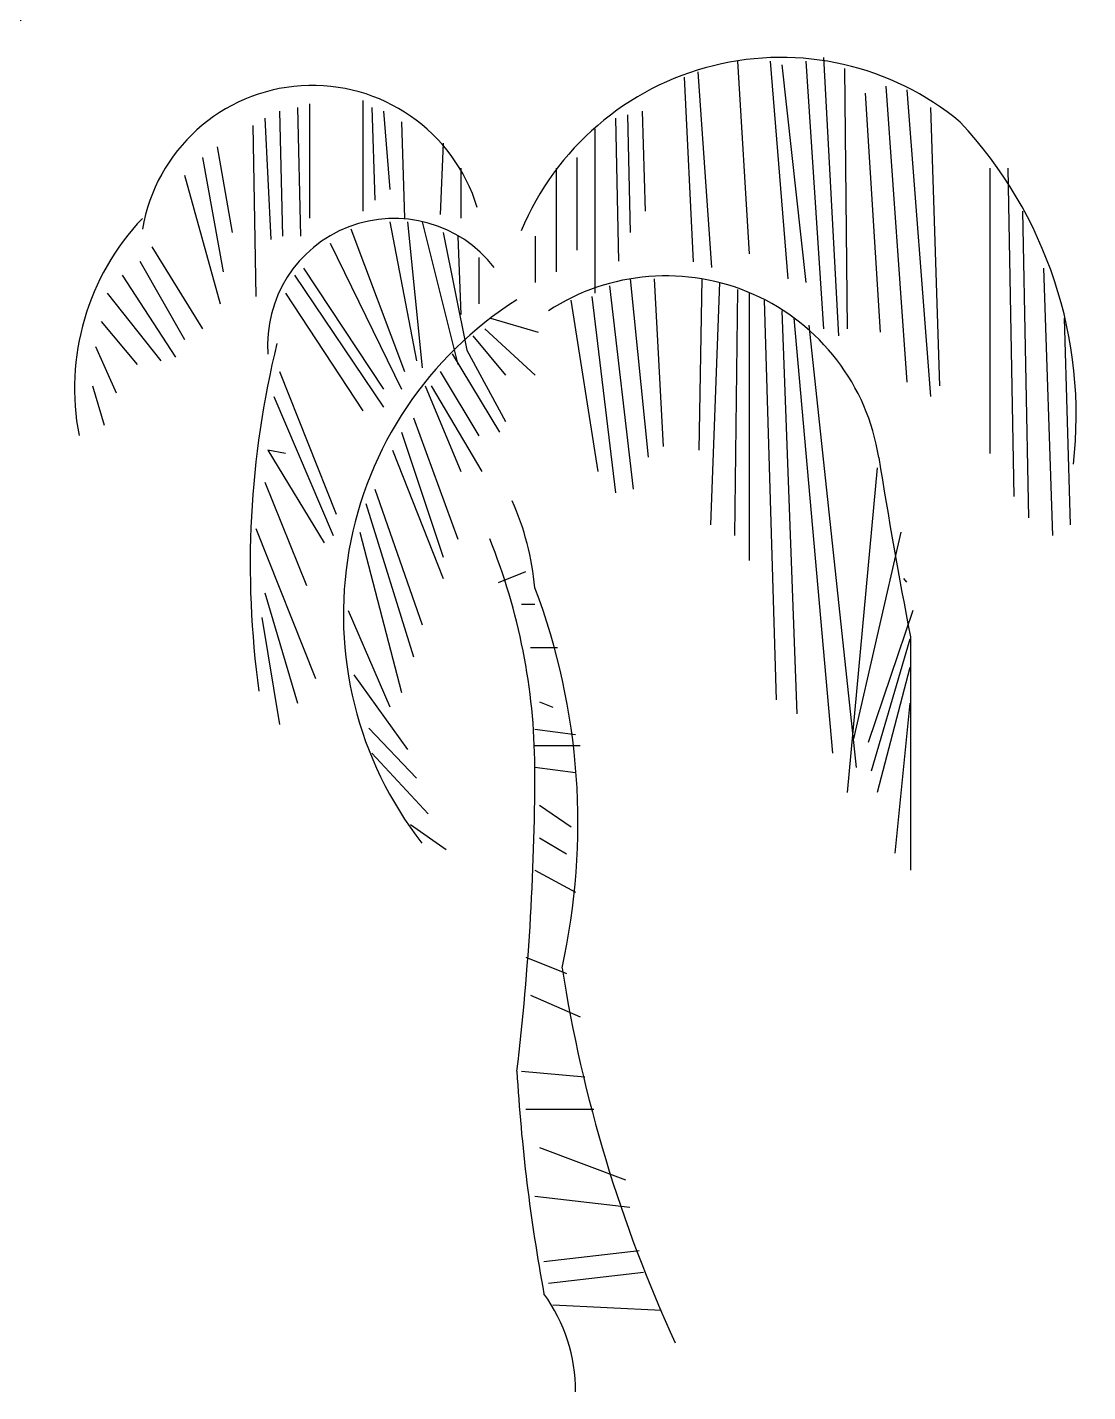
# Model space of a CAD drawing. Extents: x -42728 to 99010, y -18674 to 47645.
# Drawn here: x 46015 to 46876, y 679 to 1787 of the extents above; entities that cross this region are included whole.
import ezdxf

# ---------------------------------------------------------------- set-up
doc = ezdxf.new("R2010")
doc.units = 0
doc.header["$LTSCALE"] = 100
doc.header["$MEASUREMENT"] = 0
doc.layers.get('0').update_dxf_attribs({"linetype": 'CONTINUOUS'})
doc.layers.add('9', color=9, linetype='CONTINUOUS')
doc.layers.add('填充', color=8, linetype='CONTINUOUS')
doc.styles.add('DIM', font='txt')

# ---------------------------------------------------------------- blocks, each defined once
blk = doc.blocks.new('0963')
at = {"linetype": 'Continuous'}
for p, q in [((-1.9, 1852), (79.9, 1881.2)), ((7.8, 1852), (89.6, 1881.2)), ((-89.6, 1842.3), (-7.8, 1871.5)), ((-594.1, 1781.9), (-457.8, 1830.6)), ((-379.9, 1742.9), (-243.5, 1791.6)), ((-535.7, 1713.7), (-399.3, 1762.4)), ((-157.8, 1735.1), (-76, 1764.4)), ((-196.7, 1667), (-114.9, 1696.2)), ((-467.5, 1606.6), (-331.2, 1655.3)), ((-99.3, 1598.8), (-17.5, 1628)), ((-711, 1557.9), (-574.7, 1606.6)), ((-555.2, 1548.2), (-418.8, 1596.9)), ((-769.5, 1528.7), (-633.1, 1577.4)), ((-292.2, 1528.7), (-155.8, 1577.4)), ((-79.9, 1550.1), (1.9, 1579.4)), ((-350.6, 1499.5), (-214.3, 1548.2)), ((163.6, 1511.2), (245.4, 1540.4)), ((280.5, 1520.9), (362.3, 1550.1)), ((46.8, 1501.5), (128.6, 1530.7)), ((407.1, 1482), (488.9, 1511.2)), ((-438.3, 1441.1), (-301.9, 1489.8)), ((-438.3, 1441.1), (-301.9, 1489.8)), ((-399.3, 1441.1), (-263, 1489.8)), ((-40.9, 1462.5), (40.9, 1491.7)), ((-301.9, 1372.9), (-165.6, 1421.6)), ((97.4, 1363.2), (233.8, 1411.9)), ((-204.5, 1353.5), (-68.2, 1402.1)), ((-477.3, 1314.5), (-340.9, 1363.2)), ((-321.4, 1275.6), (-185.1, 1324.2)), ((-323.4, 1258), (-241.6, 1287.2)), ((-1102.6, 1219.1), (-1020.8, 1248.3)), ((-508.4, 1238.6), (-426.6, 1267.8)), ((-469.5, 1238.6), (-387.7, 1267.8)), ((-333.1, 1219.1), (-251.3, 1248.3)), ((-1102.6, 1189.9), (-1020.8, 1219.1)), ((-927.2, 1199.6), (-845.4, 1228.8)), ((-557.1, 1209.3), (-475.3, 1238.6)), ((-448, 1187.9), (-311.7, 1236.6)), ((-370.1, 1139.2), (-233.8, 1187.9)), ((-352.6, 1160.7), (-270.8, 1189.9)), ((-342.8, 1160.7), (-261, 1189.9)), ((-107.1, 1129.5), (29.2, 1178.2)), ((-331.2, 1061.3), (-194.8, 1110)), ((-477.3, 1012.7), (-340.9, 1061.3)), ((-292.2, 1032.1), (-155.8, 1080.8)), ((9.7, 1022.4), (146.1, 1071.1)), ((-194.8, 1002.9), (-58.4, 1051.6)), ((-681.8, 944.5), (-545.4, 993.2)), ((-301.9, 915.3), (-165.6, 964)), ((864.9, 907.5), (946.7, 936.7)), ((-574.7, 827.7), (-438.3, 876.3)), ((-428.6, 837.4), (-292.2, 886.1)), ((-399.3, 788.7), (-263, 837.4)), ((-233.8, 779), (-97.4, 827.7)), ((-477.3, 691.3), (-340.9, 740)), ((689.6, 644.6), (771.4, 673.8)), ((952.6, 654.3), (1034.4, 683.5)), ((952.6, 644.6), (1034.4, 673.8)), ((-613.6, 545.3), (-477.3, 594)), ((-194.8, 516.1), (-58.4, 564.8)), ((777.3, 547.2), (859.1, 576.4)), ((816.2, 547.2), (898, 576.4)), ((1001.3, 527.7), (1083.1, 557)), ((1050, 527.7), (1131.8, 557)), ((1166.9, 537.5), (1248.7, 566.7)), ((874.7, 518), (956.5, 547.2)), ((1069.5, 508.3), (1151.3, 537.5)), ((-467.5, 477.1), (-331.2, 525.8)), ((1098.7, 479.1), (1180.5, 508.3)), ((1264.3, 488.8), (1346.1, 518)), ((1332.4, 488.8), (1414.2, 518)), ((-993.5, 438.2), (-857.1, 486.9)), ((-253.2, 428.4), (-116.9, 477.1)), ((-87.7, 447.9), (48.7, 496.6)), ((-876.6, 418.7), (-740.2, 467.4)), ((-9.7, 418.7), (126.6, 467.4)), ((46.8, 440.1), (128.6, 469.3)), ((66.2, 440.1), (148, 469.3)), ((621.4, 440.1), (703.2, 469.3)), ((962.3, 430.4), (1044.1, 459.6)), ((1137.6, 440.1), (1219.4, 469.3)), ((1361.7, 430.4), (1443.5, 459.6)), ((1537, 440.1), (1618.8, 469.3)), ((-662.3, 399.2), (-526, 447.9)), ((-584.4, 379.7), (-448, 428.4)), ((-204.5, 389.5), (-68.2, 438.2)), ((144.2, 410.9), (226, 440.1)), ((173.4, 401.2), (255.2, 430.4)), ((689.6, 420.6), (771.4, 449.9)), ((1176.6, 410.9), (1258.4, 440.1)), ((-720.8, 360.3), (-584.4, 409)), ((261, 381.7), (342.8, 410.9)), ((903.9, 391.4), (985.7, 420.6)), ((1098.7, 381.7), (1180.5, 410.9)), ((270.8, 342.7), (352.6, 372)), ((1040.2, 352.5), (1122, 381.7)), ((-155.8, 301.8), (-19.5, 350.5)), ((-769.5, 272.6), (-633.1, 321.3)), ((-77.9, 272.6), (58.4, 321.3)), ((874.7, 313.5), (956.5, 342.7)), ((718.8, 274.6), (800.6, 303.8)), ((952.6, 274.6), (1034.4, 303.8)), ((1147.4, 274.6), (1229.2, 303.8)), ((1157.1, 264.8), (1238.9, 294.1)), ((718.8, 235.6), (800.6, 264.8)), ((845.4, 235.6), (927.2, 264.8)), ((-224, 204.5), (-87.7, 253.2)), ((572.7, 225.9), (654.5, 255.1)), ((-876.6, 165.5), (-740.2, 214.2)), ((-526, 175.3), (-389.6, 224)), ((-282.5, 185), (-146.1, 233.7)), ((-224, 165.5), (-87.7, 214.2)), ((1429.8, 187), (1511.6, 216.2)), ((533.8, 167.5), (615.6, 196.7)), ((718.8, 167.5), (800.6, 196.7)), ((-1180.5, 138.3), (-1098.7, 167.5)), ((348.7, 148), (430.5, 177.2)), ((-214.3, 97.4), (-77.9, 146.1)), ((153.9, 109.1), (235.7, 138.3)), ((319.5, 109.1), (401.3, 138.3)), ((640.9, 118.8), (722.7, 148)), ((407.1, 89.6), (488.9, 118.8)), ((475.3, 99.3), (557.1, 128.5)), ((494.8, 79.8), (576.6, 109.1)), ((-399.3, 19.5), (-263, 68.2)), ((-399.3, 9.7), (-263, 58.4)), ((144.2, 1.9), (226, 31.2)), ((-937, -7.8), (-855.2, 21.4)), ((-282.5, -38.9), (-146.1, 9.7)), ((241.6, -27.3), (323.4, 1.9)), ((-1550.6, -105.2), (-1468.8, -75.9))]:
    blk.add_line(p, q, dxfattribs=at)
for points in [[(-77.9, 0), (-107.1, 19.5), (-282.5, 759.5), (-233.8, 1285.3), (-126.6, 1509.2)], [(-233.8, 671.9), (-58.4, 1012.7)], [(-175.3, 311.6), (-360.4, 594), (-740.2, 701.1)], [(944.8, 165.5), (1188.3, 399.2)], [(818.2, 340.8), (574.7, 379.7)], [(-613.6, 262.9), (-272.7, 350.5)], [(818.2, 331.1), (964.3, 77.9)]]:
    blk.add_lwpolyline(points, dxfattribs=at)
blk.add_lwpolyline([(681.8, 107.1, 10, 10, 0), (808.4, 77.9, 10, 10, 0)], format="xyseb", dxfattribs=at)
for centre, radius in [((41.9, 1863.7), 41.8), ((51.6, 1863.7), 41.8), ((-45.8, 1853.9), 41.8), ((-521.1, 1801.3), 69.7), ((-306.8, 1762.4), 69.7), ((-462.6, 1733.2), 69.7), ((-114, 1746.8), 41.8), ((-152.9, 1678.7), 41.8), ((-394.5, 1626.1), 69.7), ((-638, 1577.4), 69.7), ((-55.5, 1610.5), 41.8), ((-696.4, 1548.2), 69.7), ((-482.1, 1567.7), 69.7), ((-219.1, 1548.2), 69.7), ((-277.6, 1519), 69.7), ((-36, 1561.8), 41.8), ((207.5, 1522.9), 41.8), ((324.3, 1532.6), 41.8), ((90.6, 1513.1), 41.8), ((451, 1493.7), 41.8), ((-365.2, 1460.5), 69.7), ((-365.2, 1460.5), 69.7), ((-326.3, 1460.5), 69.7), ((2.9, 1474.2), 41.8), ((-228.9, 1392.4), 69.7), ((-131.5, 1372.9), 69.7), ((170.5, 1382.6), 69.7), ((-404.2, 1334), 69.7), ((-248.4, 1295), 69.7), ((-279.5, 1269.7), 41.8), ((-1058.7, 1230.8), 41.8), ((-464.6, 1250.2), 41.8), ((-425.6, 1250.2), 41.8), ((-375, 1207.4), 69.7), ((-289.3, 1230.8), 41.8), ((-883.4, 1211.3), 41.8), ((-513.3, 1221), 41.8), ((-1058.7, 1201.5), 41.8), ((-297.1, 1158.7), 69.7), ((-34.1, 1149), 69.7), ((-308.8, 1172.3), 41.8), ((-299, 1172.3), 41.8), ((-258.1, 1080.8), 69.7), ((-219.1, 1051.6), 69.7), ((82.8, 1041.9), 69.7), ((-404.2, 1032.1), 69.7), ((-121.7, 1022.4), 69.7), ((-608.7, 964), 69.7), ((-228.9, 934.7), 69.7), ((908.7, 919.2), 41.8), ((-355.5, 856.8), 69.7), ((-501.6, 847.1), 69.7), ((-326.3, 808.2), 69.7), ((-160.7, 798.4), 69.7), ((-404.2, 710.8), 69.7), ((733.4, 656.3), 41.8), ((996.4, 666), 41.8), ((996.4, 656.3), 41.8), ((-540.6, 564.7), 69.7), ((-121.7, 535.5), 69.7), ((821.1, 558.9), 41.8), ((860, 558.9), 41.8), ((1210.7, 549.2), 41.8), ((-394.5, 496.6), 69.7), ((918.5, 529.7), 41.8), ((1045.1, 539.4), 41.8), ((1093.8, 539.4), 41.8), ((1113.3, 520), 41.8), ((-14.6, 467.4), 69.7), ((1142.5, 490.7), 41.8), ((1308.1, 500.5), 41.8), ((1376.3, 500.5), 41.8), ((-920.4, 457.6), 69.7), ((-803.5, 438.2), 69.7), ((-180.2, 447.9), 69.7), ((63.3, 438.2), 69.7), ((-589.3, 418.7), 69.7), ((-131.5, 408.9), 69.7), ((90.6, 451.8), 41.8), ((110.1, 451.8), 41.8), ((665.2, 451.8), 41.8), ((1006.1, 442.1), 41.8), ((1181.5, 451.8), 41.8), ((1405.5, 442.1), 41.8), ((1580.8, 451.8), 41.8), ((-511.3, 399.2), 69.7), ((188, 422.6), 41.8), ((217.2, 412.8), 41.8), ((733.4, 432.3), 41.8), ((1220.4, 422.6), 41.8), ((-647.7, 379.7), 69.7), ((304.9, 393.4), 41.8), ((947.7, 403.1), 41.8), ((1142.5, 393.4), 41.8), ((1084.1, 364.2), 41.8), ((-82.8, 321.3), 69.7), ((314.6, 354.4), 41.8), ((-696.4, 292.1), 69.7), ((-4.9, 292.1), 69.7), ((918.5, 325.2), 41.8), ((762.6, 286.3), 41.8), ((996.4, 286.3), 41.8), ((1191.2, 286.3), 41.8), ((1200.9, 276.5), 41.8), ((-151, 223.9), 69.7), ((-209.4, 204.5), 69.7), ((616.5, 237.6), 41.8), ((762.6, 247.3), 41.8), ((889.3, 247.3), 41.8), ((-803.5, 185), 69.7), ((-452.9, 194.7), 69.7), ((-151, 185), 69.7), ((1473.7, 198.6), 41.8), ((577.6, 179.2), 41.8), ((762.6, 179.2), 41.8), ((-1136.7, 149.9), 41.8), ((-141.2, 116.8), 69.7), ((392.5, 159.7), 41.8), ((197.7, 120.7), 41.8), ((363.3, 120.7), 41.8), ((684.7, 130.5), 41.8), ((451, 101.3), 41.8), ((519.1, 111), 41.8), ((538.6, 91.5), 41.8), ((-326.3, 38.9), 69.7), ((-326.3, 29.2), 69.7), ((188, 13.6), 41.8), ((-893.2, 3.9), 41.8), ((-209.4, -19.5), 69.7), ((285.4, -15.6), 41.8), ((-1506.8, -93.5), 41.8)]:
    blk.add_arc(centre, radius, 24.7824, 204.7547, dxfattribs=at)
at = {"linetype": 'Continuous', "style": 'DIM', "flags": 1}
for tag in ['XVALUE', 'YVALUE']:
    blk.add_attdef(tag, (-1007799.9, -1012994), '', height=0.02, dxfattribs=at)
blk = doc.blocks.new('A$C38306DFD')
at = {"layer": '9'}
for p, q in [((317.64, 148.46), (155.44, 148.46)), ((155.44, 136.29), (155.44, 148.46)), ((155.44, 136.29), (155.44, 148.46)), ((155.44, 136.29), (155.44, 148.46)), ((317.64, 136.29), (317.64, 148.46)), ((317.64, 136.29), (317.64, 148.46)), ((317.64, 136.29), (155.44, 136.29)), ((164.78, 105.55), (308.3, 105.55)), ((187.71, 15.9), (285.37, 15.9)), ((283.12, 0), (189.96, 0))]:
    blk.add_line(p, q, dxfattribs=at)
for centre, radius, start, end in [((149.84, 117.8), 19.32, 307.0238, 73.1621), ((323.24, 117.8), 19.32, 106.8379, 232.9762), ((188.17, 70.57), 41.53, 130.0078, 238.9748), ((284.9, 70.57), 41.53, 301.0252, 49.9922), ((207.12, 105.48), 81.23, 240.2175, 254.8553), ((265.96, 105.48), 81.23, 285.1447, 299.7825), ((184.05, 21.04), 6.31, 305.5132, 72.9644), ((289.03, 21.04), 6.31, 107.0356, 234.4868), ((189.96, 8.11), 8.11, 106.0872, 270), ((283.12, 8.11), 8.11, 270, 73.9128)]:
    blk.add_arc(centre, radius, start, end, dxfattribs=at)
at = {"layer": '9', "xscale": 0.1622016, "yscale": 0.1622016, "zscale": 0.1622016}
blk.add_blockref('0963', (251.51, 140.88), dxfattribs=at)
blk = doc.blocks.new('A$C03646F4B')
at = {"layer": '填充', "xscale": 2.582217061870324, "yscale": 5.160947516998567, "zscale": 2.582217061870324}
blk.add_blockref('A$C38306DFD', (0, 0), dxfattribs=at)
blk = doc.blocks.new('A$C40EB2785')
for p, q in [((763.6, 1543.1), (777.4, 1319.7)), ((801.5, 1543.1), (822.2, 1290.7)), ((815.3, 1538.9), (842.9, 1286.5)), ((842.9, 1543.1), (863.6, 1232.7)), ((863.6, 1547.2), (880.8, 1224.5)), ((702, 1524.4), (712.5, 1310.3)), ((717.7, 1530.7), (733.4, 1303.9)), ((887.7, 1534.7), (891.1, 1232.7)), ((911.9, 1505.9), (929.1, 1228.7)), ((935.9, 1514.1), (960.1, 1170.7)), ((960.1, 1509.9), (987.7, 1154.1)), ((253.3, 1489.3), (256.8, 1340.3)), ((267.1, 1493.5), (267.1, 1361.1)), ((329.2, 1497.5), (329.2, 1369.3)), ((339.6, 1489.3), (343, 1381.7)), ((987.7, 1489.3), (998, 1166.5)), ((215.4, 1476.9), (222.3, 1336.1)), ((232.6, 1485.1), (236.1, 1340.3)), ((353.3, 1485.1), (360.3, 1394.1)), ((374, 1472.7), (377.5, 1361.1)), ((622.2, 1476.9), (625.7, 1311.3)), ((636.1, 1481), (639.4, 1344.5)), ((653.3, 1485.1), (656.7, 1369.3)), ((201.6, 1468.5), (205.1, 1270)), ((598.1, 1464.5), (598.1, 1274.1)), ((160.3, 1443.7), (177.5, 1344.5)), ((422.3, 1447.9), (418.8, 1365.1)), ((143, 1431.3), (167.1, 1298.9)), ((577.4, 1431.3), (577.4, 1323.7)), ((122.3, 1410.7), (163.8, 1261.7)), ((442.9, 1418.9), (442.9, 1361.1)), ((553.3, 1418.9), (553.3, 1298.9)), ((1056.6, 1418.9), (1056.6, 1087.9)), ((1077.3, 1418.9), (1084.2, 1038.3)), ((1094.5, 1369.3), (1101.4, 1013.5)), ((315.4, 1348.7), (377.5, 1183.1)), ((360.3, 1356.9), (391.3, 1195.5)), ((380.9, 1356.9), (398.1, 1187.3)), ((398.1, 1356.9), (439.5, 1191.4)), ((291.3, 1332.1), (374, 1162.5)), ((422.3, 1344.5), (449.9, 1207.9)), ((439.5, 1340.3), (442.9, 1249.3)), ((529.1, 1340.3), (529.1, 1286.5)), ((84.4, 1327.9), (143, 1232.7)), ((463.6, 1315.5), (463.6, 1261.7)), ((70.6, 1311.3), (122.3, 1220.3)), ((260.3, 1303.1), (353.3, 1162.5)), ((1118.7, 1303.1), (1129, 992.8)), ((50, 1294.9), (112, 1199.7)), ((249.9, 1294.9), (353.3, 1141.7)), ((615.4, 1282.5), (642.9, 1046.6)), ((639.4, 1290.7), (660.1, 1083.9)), ((667.1, 1290.7), (677.4, 1096.3)), ((722.2, 1290.7), (718.8, 1092.1)), ((742.9, 1286.5), (732.6, 1005.2)), ((32.7, 1274.1), (94.8, 1195.5)), ((239.6, 1274.1), (329.2, 1137.6)), ((570.6, 1265.9), (601.6, 1067.3)), ((594.6, 1270), (622.2, 1042.5)), ((763.6, 1278.3), (760.1, 992.8)), ((777.4, 1274.1), (777.4, 963.9)), ((794.6, 1265.9), (808.4, 802.5)), ((815.3, 1253.5), (832.6, 786)), ((25.8, 1241.1), (67.2, 1191.4)), ((477.4, 1245.1), (532.6, 1228.7)), ((829.1, 1245.1), (873.9, 740.4)), ((846.3, 1236.9), (901.4, 723.9)), ((1142.8, 1245.1), (1149.7, 1005.2)), ((456.8, 1224.5), (494.6, 1178.9)), ((470.6, 1232.7), (529.1, 1178.9)), ((18.9, 1212.1), (43.1, 1158.3)), ((432.6, 1203.8), (487.8, 1112.8)), ((449.9, 1207.9), (494.6, 1125.2)), ((232.6, 1183.1), (298.1, 1017.7)), ((418.8, 1183.1), (463.6, 1108.7)), ((15.5, 1166.5), (29.3, 1121.1)), ((401.6, 1166.5), (442.9, 1067.3)), ((408.5, 1166.5), (467.1, 1067.3)), ((225.8, 1154.1), (294.8, 992.8)), ((387.8, 1129.3), (439.5, 988.7)), ((374, 1112.8), (422.3, 968)), ((463.6, 1108.7), (463.6, 1108.7)), ((218.9, 1092.1), (284.4, 984.5)), ((239.6, 1087.9), (218.9, 1092.1)), ((363.6, 1092.1), (422.3, 943.2)), ((925.6, 1071.4), (891.1, 695)), ((215.4, 1054.9), (263.7, 934.9)), ((343, 1046.6), (398.1, 889.4)), ((332.6, 1030.1), (387.8, 852.2)), ((205.1, 1001.1), (274.1, 827.3)), ((325.8, 996.9), (374, 810.8)), ((953.2, 996.9), (898.1, 757)), ((486.7, 938.6), (518.3, 951.2)), ((960.1, 939), (956.6, 943.2)), ((215.4, 926.6), (253.3, 798.4)), ((312, 905.9), (360.3, 794.2)), ((513, 913.3), (528.7, 913.3)), ((967, 905.9), (915.3, 752.9)), ((212, 897.7), (232.6, 773.6)), ((963.6, 872.8), (918.7, 719.8)), ((964.4, 875.6), (964.4, 604.7)), ((523.5, 862.9), (555, 862.9)), ((963.6, 839.7), (925.6, 695)), ((318.8, 831.5), (380.9, 744.6)), ((534, 800), (549.7, 793.7)), ((963.6, 798.4), (946.3, 624.6)), ((336.1, 769.4), (391.3, 711.5)), ((528.7, 768.5), (576, 762.2)), ((528.7, 749.5), (581.2, 749.5)), ((339.6, 740.4), (405.1, 670.1)), ((528.7, 724.4), (576, 718.1)), ((534, 680.3), (570.7, 655.1)), ((384.4, 657.7), (425.8, 628.8)), ((534, 642.5), (565.5, 623.6)), ((528.7, 604.7), (576, 579.5)), ((518.3, 504), (565.5, 485)), ((523.5, 459.8), (581.2, 434.6)), ((513, 371.6), (586.5, 365.3)), ((518.3, 327.6), (597, 327.6)), ((534, 283.4), (633.7, 245.7)), ((528.7, 226.8), (638.9, 214.2)), ((539.2, 151.2), (649.5, 163.8)), ((544.4, 126), (654.8, 138.5)), ((549.7, 100.8), (675.7, 94.5))]:
    blk.add_line(p, q)
for centre, radius, start, end in [((814.1, 1221.3), 326.1, 50.3645, 157.4387), ((270.7, 1314.9), 200, 17.0103, 170.394), ((658.5, 1132), 498.1, 353.4986, 43.1093), ((280.6, 1163.7), 285.9, 136.4277, 191.0617), ((365.5, 1213.8), 146.9, 37.8479, 184.1626), ((680.9, 1044.3), 249.8, 9.0253, 123.1175), ((738.2, 901.2), 431.6, 122.2721, 217.8752), ((1271.9, 959.4), 1073.4, 166.1862, 187.8655), ((6871.7, 2027.6), 6018.6, 189.02529, 191.03542), ((207.8, 902.5), 322.3, 5.3054, 23.8997), ((-187.9, 719.9), 716.6, 0.36, 22.0539), ((-191.5, 659.2), 770.2, 347.4162, 20.7712), ((-2449.6, 724.3), 2978.4, 353.1993, 0.1229), ((2190.7, 746.2), 1650.2, 188.8842, 204.6999), ((2571.6, 492.1), 2067.3, 183.3423, 190.5557), ((383.6, 0.3), 192.4, 359.924, 36.0113)]:
    blk.add_arc(centre, radius, start, end)

msp = doc.modelspace()

# ---------------------------------------------------------------- block references
for name, p, xscale, yscale, zscale in [('A$C03646F4B', (45631.06569, 1717.78153), 0.5, 0.5, 0.5), ('A$C40EB2785', (46057.3872, 679.27553), 0.7, 0.7, 0.7)]:
    msp.add_blockref(name, p, dxfattribs=dict(xscale=xscale, yscale=yscale, zscale=zscale))

doc.saveas('drawing.dxf')
